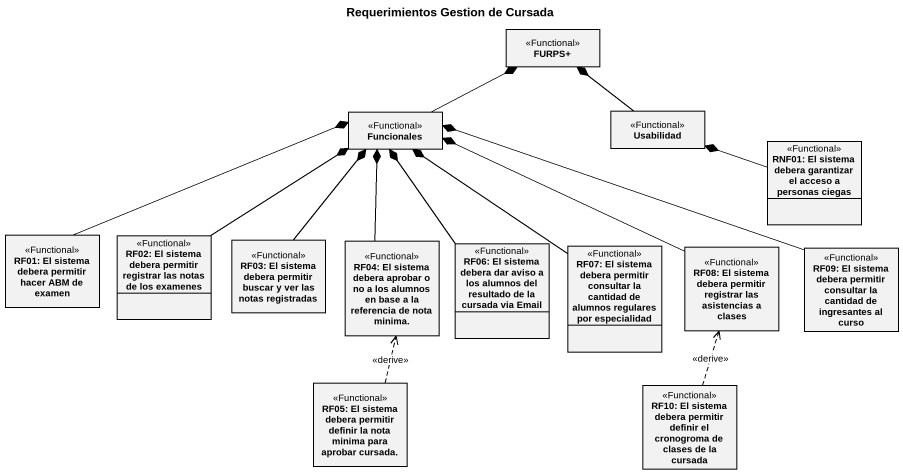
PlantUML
@startuml
title Requerimientos Gestion de Cursada
hide circle
hide empty members
class "FURPS+" as FURPS <<Functional>>
class Usabilidad <<Functional>>
class Funcionales <<Functional>>
class "RNF01: El sistema debera garantizar el acceso a personas ciegas" as RNF01_El_sistema_debera <<Functional>>
class "RF01: El sistema debera permitir hacer ABM de examen" as RF01_El_sistema_debera <<Functional>>
class "RF02: El sistema debera permitir registrar las notas de los examenes" as RF02_El_sistema_debera <<Functional>>
class "RF03: El sistema debera permitir buscar y ver las notas registradas" as RF03_El_sistema_debera <<Functional>>
class "RF04: El sistema debera aprobar o no a los alumnos en base a la referencia de nota minima." as RF04_El_sistema_debera <<Functional>>
class "RF06: El sistema debera dar aviso a los alumnos del resultado de la cursada via Email" as RF06_El_sistema_debera_dar <<Functional>>
class "RF07: El sistema debera permitir consultar la cantidad de alumnos regulares por especialidad" as RF07_El_sistema_debera <<Functional>>
class "RF08: El sistema debera permitir registrar las asistencias a clases" as RF08_El_sistema_debera <<Functional>>
class "RF09: El sistema debera permitir consultar la cantidad de ingresantes al curso" as RF09_El_sistema_debera <<Functional>>
class "RF05: El sistema debera permitir definir la nota minima para aprobar cursada." as RF05_El_sistema_debera <<Functional>>
class "RF10: El sistema debera permitir definir el cronogroma de clases de la cursada" as RF10_El_sistema_debera <<Functional>>
Usabilidad -up-* FURPS
Funcionales -right-* FURPS
RNF01_El_sistema_debera -left-* Usabilidad
RF01_El_sistema_debera -right-* Funcionales
RF02_El_sistema_debera -up-* Funcionales
RF03_El_sistema_debera -up-* Funcionales
RF04_El_sistema_debera -up-* Funcionales
RF06_El_sistema_debera_dar -up-* Funcionales
RF07_El_sistema_debera -up-* Funcionales
RF08_El_sistema_debera -left-* Funcionales
RF09_El_sistema_debera -left-* Funcionales
RF05_El_sistema_debera .up.> RF04_El_sistema_debera : <<derive>>
RF10_El_sistema_debera .up.> RF08_El_sistema_debera : <<derive>>
@enduml
